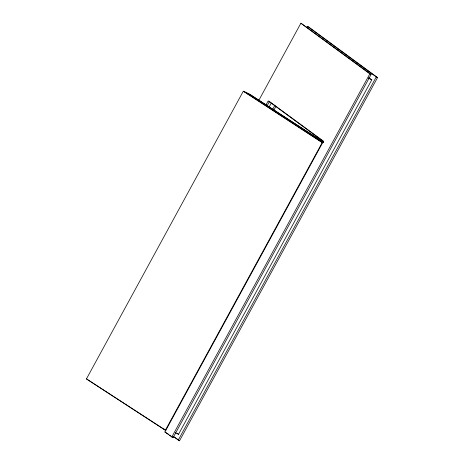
<?xml version="1.0" encoding="UTF-8"?>
<svg xmlns="http://www.w3.org/2000/svg" width="464" height="464" viewBox="0 0 464 464"><rect width="100%" height="100%" fill="white"/><g stroke="black" fill="none" stroke-linecap="round" stroke-linejoin="round"><path stroke-width="0.7" d="M243.298 91.228L322.196 142.61L165.346 430.29L86.449 378.908L243.298 91.228L248.617 93.583L323.315 142.228M258.929 100.172L300.898 23.2L371.119 74.449L173.078 437.68L164.9 431.996L323.333 141.41L268.18 100.908L265.756 105.363M306.634 27.591L307.325 26.32L308.612 26.941L377.551 77.569L179.51 440.8L173.559 436.752M267.044 105.983L269.468 101.535M269.178 106.911L271.26 103.089M272.53 109.62L274.955 105.171M273.812 110.246L275.894 106.43M171.796 437.059L369.837 73.828L300.898 23.2M175.317 432.738L178.53 434.298L371.821 79.785L368.462 77.639M178.222 440.174L376.263 76.943L307.325 26.32M249.615 94.233L323.338 142.025M247.358 93.647L251.616 95.532M320.264 141.131L323.304 142.477M86.449 378.908L165.81 430.372M164.024 429.078L165.236 429.618M369.837 73.828L371.119 74.449M376.263 76.943L377.551 77.569M368.602 78.225L371.821 79.785M164.9 431.996L168.484 434.304M244.36 91.698L322.66 142.692M269.045 101.222L270.21 102.08M271.208 102.811L277.791 107.648M278.174 107.926L323.46 141.178M176.981 433.161L178.53 434.298M174.261 436.943L179.51 440.8M169.633 435.151L173.078 437.68"/></g></svg>
